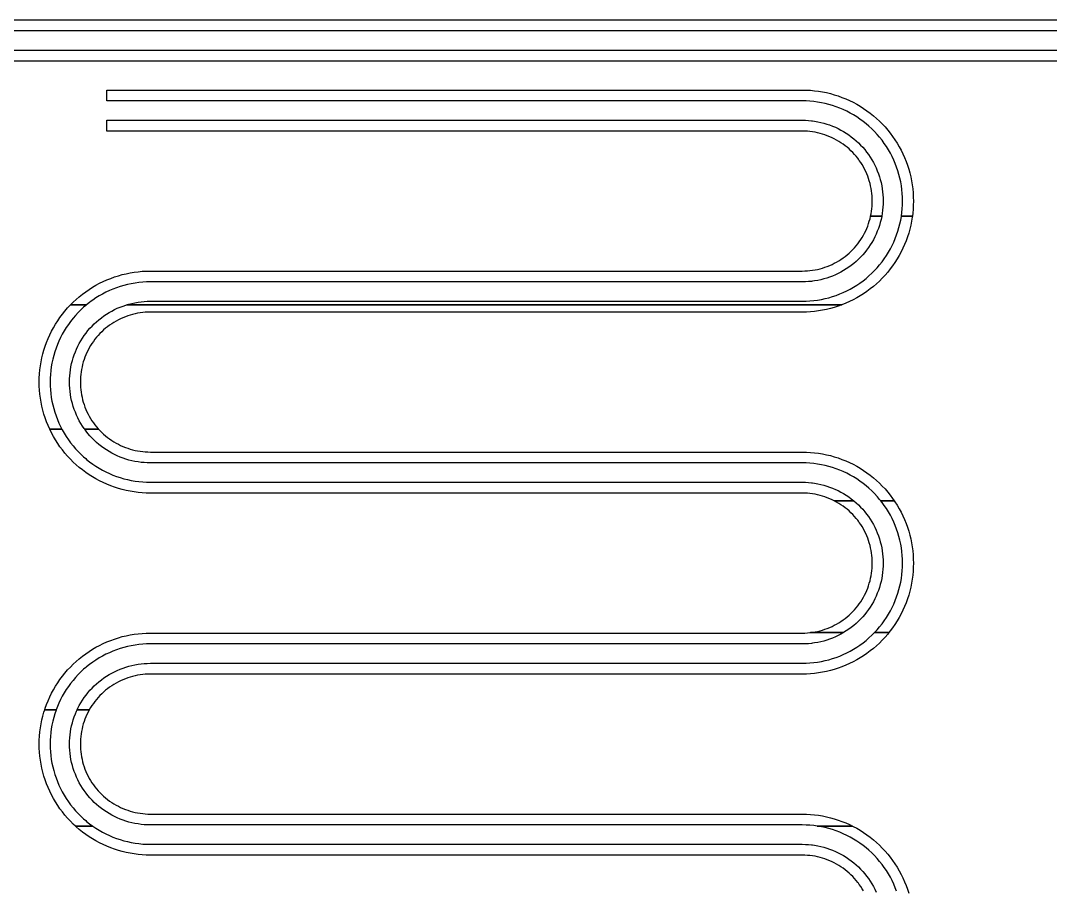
# Model space of a CAD drawing. Extents: x -4550 to 4550, y -4550 to 4550.
# Drawn here: x -602 to -33, y -470 to 11 of the extents above; entities that cross this region are included whole.
import ezdxf

# ---------------------------------------------------------------- set-up
doc = ezdxf.new("R2010")
doc.units = 0
doc.layers.add('L1D0', color=3, linetype='CONTINUOUS')

msp = doc.modelspace()

# ---------------------------------------------------------------- linework, layer by layer
at = {"layer": 'L1D0'}
for points in [[(3100, 5.35), (-3100, 5.35), (-3200, 150), (-3500, 150), (-3500, -150), (-3668.3, -150), (-3668.3, 318.3), (-3200, 318.3), (-3100, 11.35), (3100, 11.35)], [(3100, -11.35), (-3100, -11.35), (-3200, -318.3), (-3668.3, -318.3), (-3668.3, -150), (-3500, -150), (-3200, -150), (-3100, -5.35), (3100, -5.35)], [(-136.295, -469.784), (-137.009, -468.566), (-137.766, -467.374), (-138.566, -466.211), (-139.038, -465.577), (-139.409, -465.078), (-140.292, -463.977), (-141.215, -462.908), (-142.176, -461.874), (-143.174, -460.876), (-144.208, -459.915), (-145.277, -458.992), (-146.378, -458.109), (-147.511, -457.266), (-148.674, -456.466), (-149.866, -455.709), (-151.084, -454.995), (-152.328, -454.327), (-153.595, -453.704), (-154.884, -453.129), (-156.193, -452.6), (-157.521, -452.12), (-158.865, -451.689), (-160.224, -451.307), (-161.596, -450.975), (-162.98, -450.693), (-164.373, -450.462), (-165.773, -450.282), (-167.179, -450.153), (-168.588, -450.076), (-170, -450.05), (-530, -450.05), (-532.241, -450.009), (-534.478, -449.886), (-536.71, -449.682), (-538.933, -449.396), (-541.143, -449.029), (-543.339, -448.582), (-545.517, -448.055), (-547.675, -447.449), (-549.809, -446.764), (-551.916, -446.002), (-553.994, -445.163), (-556.04, -444.249), (-558.052, -443.261), (-560.026, -442.2), (-561.96, -441.068), (-563.851, -439.866), (-565.697, -438.595), (-567.496, -437.258), (-569.244, -435.857), (-570.94, -434.392), (-571.392, -433.972), (-561.844, -433.972), (-560.086, -435.159), (-558.285, -436.277), (-556.442, -437.326), (-554.56, -438.303), (-552.642, -439.207), (-550.691, -440.037), (-548.709, -440.792), (-546.7, -441.47), (-544.667, -442.071), (-542.612, -442.594), (-540.538, -443.038), (-538.449, -443.401), (-536.348, -443.685), (-534.237, -443.888), (-532.12, -444.009), (-530, -444.05), (-170, -444.05), (-168.29, -444.083), (-166.582, -444.181), (-164.879, -444.345), (-164.373, -444.413), (-163.184, -444.573), (-161.499, -444.867), (-159.826, -445.224), (-158.169, -445.646), (-156.528, -446.131), (-154.908, -446.678), (-153.309, -447.287), (-151.735, -447.957), (-150.188, -448.686), (-148.67, -449.474), (-147.183, -450.32), (-145.73, -451.222), (-144.312, -452.179), (-142.932, -453.19), (-141.592, -454.253), (-140.293, -455.366), (-139.038, -456.529), (-137.829, -457.738), (-136.666, -458.993), (-135.553, -460.292), (-134.49, -461.632), (-133.479, -463.012), (-132.522, -464.43), (-131.62, -465.883), (-130.774, -467.37), (-129.986, -468.888), (-129.257, -470.435)], [(-117.908, -469.991), (-118.663, -468.009), (-119.493, -466.058), (-120.397, -464.14), (-121.374, -462.258), (-122.423, -460.415), (-123.541, -458.614), (-124.728, -456.856), (-125.981, -455.145), (-127.298, -453.484), (-128.678, -451.874), (-130.119, -450.319), (-131.619, -448.819), (-133.174, -447.378), (-134.784, -445.998), (-136.445, -444.681), (-138.156, -443.428), (-139.914, -442.241), (-141.715, -441.123), (-143.558, -440.074), (-145.44, -439.097), (-147.358, -438.193), (-149.309, -437.363), (-151.291, -436.608), (-153.3, -435.93), (-155.333, -435.329), (-157.388, -434.806), (-159.462, -434.362), (-161.551, -433.999), (-161.751, -433.972), (-142.288, -433.972), (-141.948, -434.139), (-139.974, -435.2), (-138.04, -436.332), (-136.149, -437.534), (-134.303, -438.805), (-132.504, -440.142), (-130.756, -441.543), (-129.06, -443.008), (-127.419, -444.534), (-125.834, -446.119), (-124.308, -447.76), (-122.843, -449.456), (-121.442, -451.204), (-120.105, -453.003), (-118.834, -454.849), (-117.632, -456.74), (-116.5, -458.674), (-115.439, -460.648), (-114.451, -462.66), (-113.537, -464.706), (-112.698, -466.784), (-111.936, -468.891), (-111.251, -471.025)]]:
    msp.add_lwpolyline(points, dxfattribs=at)
for points in [[(-115.293, -97.104), (-115.015, -95.048), (-114.812, -92.937), (-114.691, -90.82), (-114.65, -88.7), (-114.691, -86.58), (-114.812, -84.463), (-115.015, -82.352), (-115.299, -80.251), (-115.662, -78.162), (-116.106, -76.088), (-116.629, -74.033), (-117.23, -72), (-117.908, -69.991), (-118.663, -68.009), (-119.493, -66.058), (-120.397, -64.14), (-121.374, -62.258), (-122.423, -60.415), (-123.541, -58.614), (-124.728, -56.856), (-125.981, -55.145), (-127.298, -53.484), (-128.678, -51.874), (-130.119, -50.319), (-131.619, -48.819), (-133.174, -47.378), (-134.784, -45.998), (-136.445, -44.681), (-138.156, -43.428), (-139.914, -42.241), (-141.715, -41.123), (-143.558, -40.074), (-145.44, -39.097), (-147.358, -38.193), (-149.309, -37.363), (-151.291, -36.608), (-153.3, -35.93), (-155.333, -35.329), (-157.388, -34.806), (-159.462, -34.362), (-161.551, -33.999), (-163.652, -33.715), (-165.763, -33.512), (-167.88, -33.391), (-170, -33.35), (-554, -33.35), (-554, -27.35), (-170, -27.35), (-167.759, -27.391), (-165.522, -27.514), (-163.29, -27.718), (-161.067, -28.004), (-158.857, -28.371), (-156.661, -28.818), (-154.483, -29.345), (-152.325, -29.951), (-150.191, -30.636), (-148.084, -31.398), (-146.006, -32.237), (-143.96, -33.151), (-141.948, -34.139), (-139.974, -35.2), (-138.04, -36.332), (-136.149, -37.534), (-134.303, -38.805), (-132.504, -40.142), (-130.756, -41.543), (-129.06, -43.008), (-127.419, -44.534), (-125.834, -46.119), (-124.308, -47.76), (-122.843, -49.456), (-121.442, -51.204), (-120.105, -53.003), (-118.834, -54.849), (-117.632, -56.74), (-116.5, -58.674), (-115.439, -60.648), (-114.451, -62.66), (-113.537, -64.706), (-112.698, -66.784), (-111.936, -68.891), (-111.251, -71.025), (-110.645, -73.183), (-110.118, -75.361), (-109.671, -77.557), (-109.304, -79.767), (-109.018, -81.99), (-108.814, -84.222), (-108.691, -86.459), (-108.65, -88.7), (-108.691, -90.941), (-108.814, -93.178), (-109.018, -95.41), (-109.236, -97.104)], [(-132.275, -97.104), (-131.993, -95.72), (-131.762, -94.327), (-131.582, -92.927), (-131.453, -91.521), (-131.376, -90.112), (-131.35, -88.7), (-131.376, -87.288), (-131.453, -85.879), (-131.582, -84.473), (-131.762, -83.073), (-131.993, -81.68), (-132.275, -80.296), (-132.607, -78.924), (-132.989, -77.565), (-133.42, -76.221), (-133.9, -74.893), (-134.429, -73.584), (-135.004, -72.295), (-135.627, -71.028), (-136.295, -69.784), (-137.009, -68.566), (-137.766, -67.374), (-138.566, -66.211), (-139.038, -65.577), (-139.409, -65.078), (-140.292, -63.977), (-141.215, -62.908), (-142.176, -61.874), (-143.174, -60.876), (-144.208, -59.915), (-145.277, -58.992), (-146.378, -58.109), (-147.511, -57.266), (-148.674, -56.466), (-149.866, -55.709), (-151.084, -54.995), (-152.328, -54.327), (-153.595, -53.704), (-154.884, -53.129), (-156.193, -52.6), (-157.521, -52.12), (-158.865, -51.689), (-160.224, -51.307), (-161.596, -50.975), (-162.98, -50.693), (-164.373, -50.462), (-165.773, -50.282), (-167.179, -50.153), (-168.588, -50.076), (-170, -50.05), (-554, -50.05), (-554, -44.05), (-170, -44.05), (-168.29, -44.083), (-166.582, -44.181), (-164.879, -44.345), (-164.373, -44.413), (-163.184, -44.573), (-161.499, -44.867), (-159.826, -45.224), (-158.169, -45.646), (-156.528, -46.131), (-154.908, -46.678), (-153.309, -47.287), (-151.735, -47.957), (-150.188, -48.686), (-148.67, -49.474), (-147.183, -50.32), (-145.73, -51.222), (-144.312, -52.179), (-142.932, -53.19), (-141.592, -54.253), (-140.293, -55.366), (-139.038, -56.529), (-137.829, -57.738), (-136.666, -58.993), (-135.553, -60.292), (-134.49, -61.632), (-133.479, -63.012), (-132.522, -64.43), (-131.62, -65.883), (-130.774, -67.37), (-129.986, -68.888), (-129.257, -70.435), (-128.587, -72.009), (-127.978, -73.608), (-127.431, -75.228), (-126.946, -76.869), (-126.524, -78.526), (-126.167, -80.199), (-125.873, -81.884), (-125.645, -83.579), (-125.481, -85.282), (-125.383, -86.99), (-125.35, -88.7), (-125.383, -90.41), (-125.481, -92.118), (-125.645, -93.821), (-125.873, -95.516), (-126.15, -97.104)], [(-574.049, -146.002), (-572.581, -144.534), (-570.94, -143.008), (-569.244, -141.543), (-567.496, -140.142), (-565.697, -138.805), (-563.851, -137.534), (-561.96, -136.332), (-560.026, -135.2), (-558.052, -134.139), (-556.04, -133.151), (-553.994, -132.237), (-551.916, -131.398), (-549.809, -130.636), (-547.675, -129.951), (-545.517, -129.345), (-543.339, -128.818), (-541.143, -128.371), (-538.933, -128.004), (-536.71, -127.718), (-534.478, -127.514), (-532.241, -127.391), (-530, -127.35), (-170, -127.35), (-168.588, -127.324), (-167.179, -127.247), (-165.773, -127.118), (-164.373, -126.938), (-162.98, -126.707), (-161.596, -126.425), (-160.224, -126.093), (-158.865, -125.711), (-157.521, -125.28), (-156.193, -124.8), (-154.884, -124.271), (-153.595, -123.696), (-152.328, -123.073), (-151.084, -122.405), (-149.866, -121.691), (-148.674, -120.934), (-147.511, -120.134), (-146.378, -119.291), (-145.277, -118.408), (-144.208, -117.485), (-143.174, -116.524), (-142.176, -115.526), (-141.215, -114.492), (-140.292, -113.423), (-139.409, -112.322), (-139.038, -111.823), (-138.566, -111.189), (-137.766, -110.026), (-137.009, -108.834), (-136.295, -107.616), (-135.627, -106.372), (-135.004, -105.105), (-134.429, -103.816), (-133.9, -102.507), (-133.42, -101.179), (-132.989, -99.835), (-132.607, -98.476), (-132.275, -97.104), (-126.15, -97.104), (-126.167, -97.201), (-126.524, -98.874), (-126.946, -100.531), (-127.431, -102.172), (-127.978, -103.792), (-128.587, -105.391), (-129.257, -106.965), (-129.986, -108.512), (-130.774, -110.03), (-131.62, -111.517), (-132.522, -112.97), (-133.479, -114.388), (-134.49, -115.768), (-135.553, -117.108), (-136.666, -118.407), (-137.829, -119.662), (-139.038, -120.871), (-140.293, -122.034), (-141.592, -123.147), (-142.932, -124.21), (-144.312, -125.221), (-145.73, -126.178), (-147.183, -127.08), (-148.67, -127.926), (-150.188, -128.714), (-151.735, -129.443), (-153.309, -130.113), (-154.908, -130.722), (-156.528, -131.269), (-158.169, -131.754), (-159.826, -132.176), (-161.499, -132.533), (-163.184, -132.827), (-164.373, -132.987), (-164.879, -133.055), (-166.582, -133.219), (-168.29, -133.317), (-170, -133.35), (-530, -133.35), (-532.12, -133.391), (-534.237, -133.512), (-536.348, -133.715), (-538.449, -133.999), (-540.538, -134.362), (-542.612, -134.806), (-544.667, -135.329), (-546.7, -135.93), (-548.709, -136.608), (-550.691, -137.363), (-552.642, -138.193), (-554.56, -139.097), (-556.442, -140.074), (-558.285, -141.123), (-560.086, -142.241), (-561.844, -143.428), (-562.738, -144.083), (-563.555, -144.681), (-565.216, -145.998), (-565.221, -146.002)], [(-543.036, -146.002), (-541.831, -145.646), (-540.174, -145.224), (-538.501, -144.867), (-536.816, -144.573), (-535.121, -144.345), (-533.418, -144.181), (-531.71, -144.083), (-530, -144.05), (-170, -144.05), (-167.88, -144.009), (-165.763, -143.888), (-163.652, -143.685), (-161.551, -143.401), (-159.462, -143.038), (-157.388, -142.594), (-155.333, -142.071), (-153.3, -141.47), (-151.291, -140.792), (-149.309, -140.037), (-147.358, -139.207), (-145.44, -138.303), (-143.558, -137.326), (-141.715, -136.277), (-139.914, -135.159), (-138.156, -133.972), (-136.445, -132.719), (-134.784, -131.402), (-133.174, -130.022), (-131.619, -128.581), (-130.119, -127.081), (-128.678, -125.526), (-127.298, -123.916), (-125.981, -122.255), (-124.728, -120.544), (-123.541, -118.786), (-122.423, -116.985), (-121.374, -115.142), (-120.397, -113.26), (-119.493, -111.342), (-118.663, -109.391), (-117.908, -107.409), (-117.23, -105.4), (-116.629, -103.367), (-116.106, -101.312), (-115.662, -99.238), (-115.299, -97.149), (-115.293, -97.104), (-109.236, -97.104), (-109.304, -97.633), (-109.671, -99.843), (-110.118, -102.039), (-110.645, -104.217), (-111.251, -106.375), (-111.936, -108.509), (-112.698, -110.616), (-113.537, -112.694), (-114.451, -114.74), (-115.439, -116.752), (-116.5, -118.726), (-117.632, -120.66), (-118.834, -122.551), (-120.105, -124.397), (-121.442, -126.196), (-122.843, -127.944), (-124.308, -129.64), (-125.834, -131.281), (-127.419, -132.866), (-129.06, -134.392), (-130.756, -135.857), (-132.504, -137.258), (-134.303, -138.595), (-136.149, -139.866), (-138.04, -141.068), (-139.974, -142.2), (-141.948, -143.261), (-143.96, -144.249), (-146.006, -145.163), (-148.084, -146.002)], [(-585.549, -214.74), (-586.463, -212.694), (-587.302, -210.616), (-588.064, -208.509), (-588.749, -206.375), (-589.355, -204.217), (-589.882, -202.039), (-590.329, -199.843), (-590.696, -197.633), (-590.982, -195.41), (-591.186, -193.178), (-591.309, -190.941), (-591.35, -188.7), (-591.309, -186.459), (-591.186, -184.222), (-590.982, -181.99), (-590.696, -179.767), (-590.329, -177.557), (-589.882, -175.361), (-589.355, -173.183), (-588.749, -171.025), (-588.064, -168.891), (-587.302, -166.784), (-586.463, -164.706), (-585.549, -162.66), (-584.561, -160.648), (-583.5, -158.674), (-582.368, -156.74), (-581.166, -154.849), (-579.895, -153.003), (-578.558, -151.204), (-577.157, -149.456), (-575.692, -147.76), (-574.166, -146.119), (-574.049, -146.002), (-565.221, -146.002), (-565.697, -146.41), (-566.826, -147.378), (-568.381, -148.819), (-569.881, -150.319), (-571.322, -151.874), (-572.702, -153.484), (-574.019, -155.145), (-575.272, -156.856), (-576.459, -158.614), (-577.577, -160.415), (-578.626, -162.258), (-579.603, -164.14), (-580.507, -166.058), (-581.337, -168.009), (-582.092, -169.991), (-582.77, -172), (-583.371, -174.033), (-583.894, -176.088), (-584.338, -178.162), (-584.701, -180.251), (-584.985, -182.352), (-585.188, -184.463), (-585.309, -186.58), (-585.35, -188.7), (-585.309, -190.82), (-585.188, -192.937), (-584.985, -195.048), (-584.701, -197.149), (-584.338, -199.238), (-583.894, -201.312), (-583.371, -203.367), (-582.77, -205.4), (-582.092, -207.409), (-581.337, -209.391), (-580.507, -211.342), (-579.603, -213.26), (-578.835, -214.74)], [(-566.263, -214.74), (-566.521, -214.388), (-567.478, -212.97), (-568.38, -211.517), (-569.226, -210.03), (-570.014, -208.512), (-570.743, -206.965), (-571.413, -205.391), (-572.022, -203.792), (-572.569, -202.172), (-573.054, -200.531), (-573.476, -198.874), (-573.833, -197.201), (-574.127, -195.516), (-574.355, -193.821), (-574.519, -192.118), (-574.617, -190.41), (-574.65, -188.7), (-574.617, -186.99), (-574.519, -185.282), (-574.355, -183.579), (-574.127, -181.884), (-573.833, -180.199), (-573.476, -178.526), (-573.054, -176.869), (-572.569, -175.228), (-572.022, -173.608), (-571.413, -172.009), (-570.743, -170.435), (-570.014, -168.888), (-569.226, -167.37), (-568.38, -165.883), (-567.478, -164.43), (-566.521, -163.012), (-565.51, -161.632), (-564.447, -160.292), (-563.334, -158.993), (-562.171, -157.738), (-560.962, -156.529), (-559.707, -155.366), (-558.408, -154.253), (-557.068, -153.19), (-555.688, -152.179), (-554.27, -151.222), (-552.817, -150.32), (-551.33, -149.474), (-549.812, -148.686), (-548.265, -147.957), (-546.691, -147.287), (-545.092, -146.678), (-543.472, -146.131), (-543.036, -146.002), (-148.084, -146.002), (-150.191, -146.764), (-152.325, -147.449), (-154.483, -148.055), (-156.661, -148.582), (-158.857, -149.029), (-161.067, -149.396), (-163.29, -149.682), (-165.522, -149.886), (-167.759, -150.009), (-170, -150.05), (-530, -150.05), (-531.412, -150.076), (-532.821, -150.153), (-534.227, -150.282), (-535.627, -150.462), (-537.02, -150.693), (-538.404, -150.975), (-539.776, -151.307), (-541.135, -151.689), (-542.479, -152.12), (-543.807, -152.6), (-545.116, -153.129), (-546.405, -153.704), (-547.672, -154.327), (-548.916, -154.995), (-550.134, -155.709), (-551.326, -156.466), (-552.489, -157.266), (-553.622, -158.109), (-554.723, -158.992), (-555.792, -159.915), (-556.826, -160.876), (-557.824, -161.874), (-558.785, -162.908), (-559.708, -163.977), (-560.591, -165.078), (-561.434, -166.211), (-562.234, -167.374), (-562.991, -168.566), (-563.705, -169.784), (-564.373, -171.028), (-564.996, -172.295), (-565.571, -173.584), (-566.1, -174.893), (-566.58, -176.221), (-567.011, -177.565), (-567.393, -178.924), (-567.725, -180.296), (-568.007, -181.68), (-568.238, -183.073), (-568.418, -184.473), (-568.547, -185.879), (-568.624, -187.288), (-568.65, -188.7), (-568.624, -190.112), (-568.547, -191.521), (-568.418, -192.927), (-568.238, -194.327), (-568.007, -195.72), (-567.725, -197.104), (-567.393, -198.476), (-567.011, -199.835), (-566.58, -201.179), (-566.1, -202.507), (-565.571, -203.816), (-564.996, -205.105), (-564.373, -206.372), (-563.705, -207.616), (-562.991, -208.834), (-562.234, -210.026), (-561.434, -211.189), (-560.591, -212.322), (-559.708, -213.423), (-558.785, -214.492), (-558.555, -214.74)], [(-152.478, -254.253), (-153.595, -253.704), (-154.884, -253.129), (-156.193, -252.6), (-157.521, -252.12), (-158.865, -251.689), (-160.224, -251.307), (-161.596, -250.975), (-162.98, -250.693), (-164.373, -250.462), (-165.773, -250.282), (-167.179, -250.153), (-168.588, -250.076), (-170, -250.05), (-530, -250.05), (-532.241, -250.009), (-534.478, -249.886), (-536.71, -249.682), (-538.933, -249.396), (-541.143, -249.029), (-543.339, -248.582), (-545.517, -248.055), (-547.675, -247.449), (-549.809, -246.764), (-551.916, -246.002), (-553.994, -245.163), (-556.04, -244.249), (-558.052, -243.261), (-560.026, -242.2), (-561.96, -241.068), (-563.851, -239.866), (-565.697, -238.595), (-567.496, -237.258), (-569.244, -235.857), (-570.94, -234.392), (-572.581, -232.866), (-574.166, -231.281), (-575.692, -229.64), (-577.157, -227.944), (-578.558, -226.196), (-579.895, -224.397), (-581.166, -222.551), (-582.368, -220.66), (-583.5, -218.726), (-584.561, -216.752), (-585.549, -214.74), (-578.835, -214.74), (-578.626, -215.142), (-577.577, -216.985), (-576.459, -218.786), (-575.272, -220.544), (-574.019, -222.255), (-572.702, -223.916), (-571.322, -225.526), (-569.881, -227.081), (-568.381, -228.581), (-566.826, -230.022), (-565.697, -230.99), (-565.216, -231.402), (-563.555, -232.719), (-561.844, -233.972), (-560.086, -235.159), (-558.285, -236.277), (-556.442, -237.326), (-554.56, -238.303), (-552.642, -239.207), (-550.691, -240.037), (-548.709, -240.792), (-546.7, -241.47), (-544.667, -242.071), (-542.612, -242.594), (-540.538, -243.038), (-538.449, -243.401), (-536.348, -243.685), (-534.237, -243.888), (-532.12, -244.009), (-530, -244.05), (-170, -244.05), (-168.29, -244.083), (-166.582, -244.181), (-164.879, -244.345), (-164.373, -244.413), (-163.184, -244.573), (-161.499, -244.867), (-159.826, -245.224), (-158.169, -245.646), (-156.528, -246.131), (-154.908, -246.678), (-153.309, -247.287), (-151.735, -247.957), (-150.188, -248.686), (-148.67, -249.474), (-147.183, -250.32), (-145.73, -251.222), (-144.312, -252.179), (-142.932, -253.19), (-141.592, -254.253)], [(-126.688, -254.253), (-127.298, -253.484), (-128.417, -252.179), (-128.678, -251.874), (-130.119, -250.319), (-131.619, -248.819), (-133.174, -247.378), (-134.784, -245.998), (-136.445, -244.681), (-138.156, -243.428), (-139.914, -242.241), (-141.715, -241.123), (-143.558, -240.074), (-145.44, -239.097), (-147.358, -238.193), (-149.309, -237.363), (-151.291, -236.608), (-153.3, -235.93), (-155.333, -235.329), (-157.388, -234.806), (-159.462, -234.362), (-161.551, -233.999), (-163.652, -233.715), (-165.763, -233.512), (-167.88, -233.391), (-170, -233.35), (-530, -233.35), (-531.71, -233.317), (-533.418, -233.219), (-535.121, -233.055), (-536.816, -232.827), (-538.501, -232.533), (-540.174, -232.176), (-541.831, -231.754), (-543.472, -231.269), (-545.092, -230.722), (-546.691, -230.113), (-548.265, -229.443), (-549.812, -228.714), (-551.33, -227.926), (-552.817, -227.08), (-554.27, -226.178), (-555.688, -225.221), (-557.068, -224.21), (-558.408, -223.147), (-559.707, -222.034), (-560.962, -220.871), (-562.171, -219.662), (-563.334, -218.407), (-564.447, -217.108), (-565.51, -215.768), (-566.263, -214.74), (-558.555, -214.74), (-557.824, -215.526), (-556.826, -216.524), (-555.792, -217.485), (-554.723, -218.408), (-553.622, -219.291), (-552.489, -220.134), (-551.326, -220.934), (-550.134, -221.691), (-548.916, -222.405), (-547.672, -223.073), (-546.405, -223.696), (-545.116, -224.271), (-543.807, -224.8), (-542.479, -225.28), (-541.135, -225.711), (-539.776, -226.093), (-538.404, -226.425), (-537.02, -226.707), (-535.627, -226.938), (-534.227, -227.118), (-532.821, -227.247), (-531.412, -227.324), (-530, -227.35), (-170, -227.35), (-167.759, -227.391), (-165.522, -227.514), (-163.29, -227.718), (-161.067, -228.004), (-158.857, -228.371), (-156.661, -228.818), (-154.483, -229.345), (-152.325, -229.951), (-150.191, -230.636), (-148.084, -231.398), (-146.006, -232.237), (-143.96, -233.151), (-141.948, -234.139), (-139.974, -235.2), (-138.04, -236.332), (-136.149, -237.534), (-134.303, -238.805), (-132.504, -240.142), (-130.756, -241.543), (-129.06, -243.008), (-127.419, -244.534), (-125.834, -246.119), (-124.308, -247.76), (-122.843, -249.456), (-121.442, -251.204), (-120.105, -253.003), (-119.244, -254.253)], [(-165.485, -327.081), (-164.373, -326.938), (-162.98, -326.707), (-161.596, -326.425), (-160.224, -326.093), (-158.865, -325.711), (-157.521, -325.28), (-156.193, -324.8), (-154.884, -324.271), (-153.595, -323.696), (-152.328, -323.073), (-151.084, -322.405), (-149.866, -321.691), (-148.674, -320.934), (-147.511, -320.134), (-146.378, -319.291), (-145.277, -318.408), (-144.208, -317.485), (-143.174, -316.524), (-142.176, -315.526), (-141.215, -314.492), (-140.292, -313.423), (-139.409, -312.322), (-139.038, -311.823), (-138.566, -311.189), (-137.766, -310.026), (-137.009, -308.834), (-136.295, -307.616), (-135.627, -306.372), (-135.004, -305.105), (-134.429, -303.816), (-133.9, -302.507), (-133.42, -301.179), (-132.989, -299.835), (-132.607, -298.476), (-132.275, -297.104), (-131.993, -295.72), (-131.762, -294.327), (-131.582, -292.927), (-131.453, -291.521), (-131.376, -290.112), (-131.35, -288.7), (-131.376, -287.288), (-131.453, -285.879), (-131.582, -284.473), (-131.762, -283.073), (-131.993, -281.68), (-132.275, -280.296), (-132.607, -278.924), (-132.989, -277.565), (-133.42, -276.221), (-133.9, -274.893), (-134.429, -273.584), (-135.004, -272.295), (-135.627, -271.028), (-136.295, -269.784), (-137.009, -268.566), (-137.766, -267.374), (-138.566, -266.211), (-139.038, -265.577), (-139.409, -265.078), (-140.292, -263.977), (-141.215, -262.908), (-142.176, -261.874), (-143.174, -260.876), (-144.208, -259.915), (-145.277, -258.992), (-146.378, -258.109), (-147.511, -257.266), (-148.674, -256.466), (-149.866, -255.709), (-151.084, -254.995), (-152.328, -254.327), (-152.478, -254.253), (-141.592, -254.253), (-140.293, -255.366), (-139.038, -256.529), (-137.829, -257.738), (-136.666, -258.993), (-135.553, -260.292), (-134.49, -261.632), (-133.479, -263.012), (-132.522, -264.43), (-131.62, -265.883), (-130.774, -267.37), (-129.986, -268.888), (-129.257, -270.435), (-128.587, -272.009), (-127.978, -273.608), (-127.431, -275.228), (-126.946, -276.869), (-126.524, -278.526), (-126.167, -280.199), (-125.873, -281.884), (-125.645, -283.579), (-125.481, -285.282), (-125.383, -286.99), (-125.35, -288.7), (-125.383, -290.41), (-125.481, -292.118), (-125.645, -293.821), (-125.873, -295.516), (-126.167, -297.201), (-126.524, -298.874), (-126.946, -300.531), (-127.431, -302.172), (-127.978, -303.792), (-128.587, -305.391), (-129.257, -306.965), (-129.986, -308.512), (-130.774, -310.03), (-131.62, -311.517), (-132.522, -312.97), (-133.479, -314.388), (-134.49, -315.768), (-135.553, -317.108), (-136.666, -318.407), (-137.829, -319.662), (-139.038, -320.871), (-140.293, -322.034), (-141.592, -323.147), (-142.932, -324.21), (-144.312, -325.221), (-145.73, -326.178), (-147.183, -327.08), (-147.185, -327.081)], [(-130.119, -327.081), (-128.678, -325.526), (-127.298, -323.916), (-125.981, -322.255), (-124.728, -320.544), (-123.541, -318.786), (-122.423, -316.985), (-121.374, -315.142), (-120.397, -313.26), (-119.493, -311.342), (-118.663, -309.391), (-117.908, -307.409), (-117.23, -305.4), (-116.629, -303.367), (-116.106, -301.312), (-115.662, -299.238), (-115.299, -297.149), (-115.015, -295.048), (-114.812, -292.937), (-114.691, -290.82), (-114.65, -288.7), (-114.691, -286.58), (-114.812, -284.463), (-115.015, -282.352), (-115.299, -280.251), (-115.662, -278.162), (-116.106, -276.088), (-116.629, -274.033), (-117.23, -272), (-117.908, -269.991), (-118.663, -268.009), (-119.493, -266.058), (-120.397, -264.14), (-121.374, -262.258), (-122.423, -260.415), (-123.541, -258.614), (-124.728, -256.856), (-125.981, -255.145), (-126.688, -254.253), (-119.244, -254.253), (-118.834, -254.849), (-117.632, -256.74), (-116.5, -258.674), (-115.439, -260.648), (-114.451, -262.66), (-113.537, -264.706), (-112.698, -266.784), (-111.936, -268.891), (-111.251, -271.025), (-110.645, -273.183), (-110.118, -275.361), (-109.671, -277.557), (-109.304, -279.767), (-109.018, -281.99), (-108.814, -284.222), (-108.691, -286.459), (-108.65, -288.7), (-108.691, -290.941), (-108.814, -293.178), (-109.018, -295.41), (-109.304, -297.633), (-109.671, -299.843), (-110.118, -302.039), (-110.645, -304.217), (-111.251, -306.375), (-111.936, -308.509), (-112.698, -310.616), (-113.537, -312.694), (-114.451, -314.74), (-115.439, -316.752), (-116.5, -318.726), (-117.632, -320.66), (-118.834, -322.551), (-120.105, -324.397), (-121.442, -326.196), (-122.151, -327.081)], [(-588.351, -369.784), (-588.064, -368.891), (-587.302, -366.784), (-586.463, -364.706), (-585.549, -362.66), (-584.561, -360.648), (-583.5, -358.674), (-582.368, -356.74), (-581.166, -354.849), (-579.895, -353.003), (-578.558, -351.204), (-577.157, -349.456), (-575.692, -347.76), (-574.166, -346.119), (-572.581, -344.534), (-570.94, -343.008), (-569.244, -341.543), (-567.496, -340.142), (-565.697, -338.805), (-563.851, -337.534), (-561.96, -336.332), (-560.026, -335.2), (-558.052, -334.139), (-556.04, -333.151), (-553.994, -332.237), (-551.916, -331.398), (-549.809, -330.636), (-547.675, -329.951), (-545.517, -329.345), (-543.339, -328.818), (-541.143, -328.371), (-538.933, -328.004), (-536.71, -327.718), (-534.478, -327.514), (-532.241, -327.391), (-530, -327.35), (-170, -327.35), (-168.588, -327.324), (-167.179, -327.247), (-165.773, -327.118), (-165.485, -327.081), (-147.185, -327.081), (-148.67, -327.926), (-150.188, -328.714), (-151.735, -329.443), (-153.309, -330.113), (-154.908, -330.722), (-156.528, -331.269), (-158.169, -331.754), (-159.826, -332.176), (-161.499, -332.533), (-163.184, -332.827), (-164.373, -332.987), (-164.879, -333.055), (-166.582, -333.219), (-168.29, -333.317), (-170, -333.35), (-530, -333.35), (-532.12, -333.391), (-534.237, -333.512), (-536.348, -333.715), (-538.449, -333.999), (-540.538, -334.362), (-542.612, -334.806), (-544.667, -335.329), (-546.7, -335.93), (-548.709, -336.608), (-550.691, -337.363), (-552.642, -338.193), (-554.56, -339.097), (-556.442, -340.074), (-558.285, -341.123), (-560.086, -342.241), (-561.844, -343.428), (-563.555, -344.681), (-565.216, -345.998), (-565.697, -346.41), (-566.826, -347.378), (-568.381, -348.819), (-569.881, -350.319), (-571.322, -351.874), (-572.702, -353.484), (-574.019, -355.145), (-575.272, -356.856), (-576.459, -358.614), (-577.577, -360.415), (-578.626, -362.258), (-579.603, -364.14), (-580.507, -366.058), (-581.337, -368.009), (-581.672, -368.888), (-582.013, -369.784)], [(-570.436, -369.784), (-570.014, -368.888), (-569.226, -367.37), (-568.38, -365.883), (-567.478, -364.43), (-566.521, -363.012), (-565.51, -361.632), (-564.447, -360.292), (-563.334, -358.993), (-562.171, -357.738), (-560.962, -356.529), (-559.707, -355.366), (-558.408, -354.253), (-557.068, -353.19), (-555.688, -352.179), (-554.27, -351.222), (-552.817, -350.32), (-551.33, -349.474), (-549.812, -348.686), (-548.265, -347.957), (-546.691, -347.287), (-545.092, -346.678), (-543.472, -346.131), (-541.831, -345.646), (-540.174, -345.224), (-538.501, -344.867), (-536.816, -344.573), (-535.121, -344.345), (-533.418, -344.181), (-531.71, -344.083), (-530, -344.05), (-170, -344.05), (-167.88, -344.009), (-165.763, -343.888), (-163.652, -343.685), (-161.551, -343.401), (-159.462, -343.038), (-157.388, -342.594), (-155.333, -342.071), (-153.3, -341.47), (-151.291, -340.792), (-149.309, -340.037), (-147.358, -339.207), (-145.44, -338.303), (-143.558, -337.326), (-141.715, -336.277), (-139.914, -335.159), (-138.156, -333.972), (-136.445, -332.719), (-134.784, -331.402), (-133.174, -330.022), (-131.619, -328.581), (-130.119, -327.081), (-122.151, -327.081), (-122.843, -327.944), (-124.308, -329.64), (-125.834, -331.281), (-127.419, -332.866), (-129.06, -334.392), (-130.756, -335.857), (-132.504, -337.258), (-134.303, -338.595), (-136.149, -339.866), (-138.04, -341.068), (-139.974, -342.2), (-141.948, -343.261), (-143.96, -344.249), (-146.006, -345.163), (-148.084, -346.002), (-150.191, -346.764), (-152.325, -347.449), (-154.483, -348.055), (-156.661, -348.582), (-158.857, -349.029), (-161.067, -349.396), (-163.29, -349.682), (-165.522, -349.886), (-167.759, -350.009), (-170, -350.05), (-530, -350.05), (-531.412, -350.076), (-532.821, -350.153), (-534.227, -350.282), (-535.627, -350.462), (-537.02, -350.693), (-538.404, -350.975), (-539.776, -351.307), (-541.135, -351.689), (-542.479, -352.12), (-543.807, -352.6), (-545.116, -353.129), (-546.405, -353.704), (-547.672, -354.327), (-548.916, -354.995), (-550.134, -355.709), (-551.326, -356.466), (-552.489, -357.266), (-553.622, -358.109), (-554.723, -358.992), (-555.792, -359.915), (-556.826, -360.876), (-557.824, -361.874), (-558.785, -362.908), (-559.708, -363.977), (-560.591, -365.078), (-561.434, -366.211), (-562.234, -367.374), (-562.991, -368.566), (-563.705, -369.784)], [(-571.392, -433.972), (-572.581, -432.866), (-574.166, -431.281), (-575.692, -429.64), (-577.157, -427.944), (-578.558, -426.196), (-579.895, -424.397), (-581.166, -422.551), (-582.368, -420.66), (-583.5, -418.726), (-584.561, -416.752), (-585.549, -414.74), (-586.463, -412.694), (-587.302, -410.616), (-588.064, -408.509), (-588.749, -406.375), (-589.355, -404.217), (-589.882, -402.039), (-590.329, -399.843), (-590.696, -397.633), (-590.982, -395.41), (-591.186, -393.178), (-591.309, -390.941), (-591.35, -388.7), (-591.309, -386.459), (-591.186, -384.222), (-590.982, -381.99), (-590.696, -379.767), (-590.329, -377.557), (-589.882, -375.361), (-589.355, -373.183), (-588.749, -371.025), (-588.351, -369.784), (-582.013, -369.784), (-582.092, -369.991), (-582.77, -372), (-583.371, -374.033), (-583.894, -376.088), (-584.338, -378.162), (-584.701, -380.251), (-584.985, -382.352), (-585.188, -384.463), (-585.309, -386.58), (-585.35, -388.7), (-585.309, -390.82), (-585.188, -392.937), (-584.985, -395.048), (-584.701, -397.149), (-584.338, -399.238), (-583.894, -401.312), (-583.371, -403.367), (-582.77, -405.4), (-582.092, -407.409), (-581.337, -409.391), (-580.507, -411.342), (-579.603, -413.26), (-578.626, -415.142), (-577.577, -416.985), (-576.459, -418.786), (-575.272, -420.544), (-574.019, -422.255), (-572.702, -423.916), (-571.322, -425.526), (-569.881, -427.081), (-568.381, -428.581), (-566.826, -430.022), (-565.697, -430.99), (-565.216, -431.402), (-563.555, -432.719), (-561.844, -433.972)], [(-161.751, -433.972), (-163.652, -433.715), (-165.763, -433.512), (-167.88, -433.391), (-170, -433.35), (-530, -433.35), (-531.71, -433.317), (-533.418, -433.219), (-535.121, -433.055), (-536.816, -432.827), (-538.501, -432.533), (-540.174, -432.176), (-541.831, -431.754), (-543.472, -431.269), (-545.092, -430.722), (-546.691, -430.113), (-548.265, -429.443), (-549.812, -428.714), (-551.33, -427.926), (-552.817, -427.08), (-554.27, -426.178), (-555.688, -425.221), (-557.068, -424.21), (-558.408, -423.147), (-559.707, -422.034), (-560.962, -420.871), (-562.171, -419.662), (-563.334, -418.407), (-564.447, -417.108), (-565.51, -415.768), (-566.521, -414.388), (-567.478, -412.97), (-568.38, -411.517), (-569.226, -410.03), (-570.014, -408.512), (-570.743, -406.965), (-571.413, -405.391), (-572.022, -403.792), (-572.569, -402.172), (-573.054, -400.531), (-573.476, -398.874), (-573.833, -397.201), (-574.127, -395.516), (-574.355, -393.821), (-574.519, -392.118), (-574.617, -390.41), (-574.65, -388.7), (-574.617, -386.99), (-574.519, -385.282), (-574.355, -383.579), (-574.127, -381.884), (-573.833, -380.199), (-573.476, -378.526), (-573.054, -376.869), (-572.569, -375.228), (-572.022, -373.608), (-571.413, -372.009), (-570.743, -370.435), (-570.436, -369.784), (-563.705, -369.784), (-564.373, -371.028), (-564.996, -372.295), (-565.571, -373.584), (-566.1, -374.893), (-566.58, -376.221), (-567.011, -377.565), (-567.393, -378.924), (-567.725, -380.296), (-568.007, -381.68), (-568.238, -383.073), (-568.418, -384.473), (-568.547, -385.879), (-568.624, -387.288), (-568.65, -388.7), (-568.624, -390.112), (-568.547, -391.521), (-568.418, -392.927), (-568.238, -394.327), (-568.007, -395.72), (-567.725, -397.104), (-567.393, -398.476), (-567.011, -399.835), (-566.58, -401.179), (-566.1, -402.507), (-565.571, -403.816), (-564.996, -405.105), (-564.373, -406.372), (-563.705, -407.616), (-562.991, -408.834), (-562.234, -410.026), (-561.434, -411.189), (-560.591, -412.322), (-559.708, -413.423), (-558.785, -414.492), (-557.824, -415.526), (-556.826, -416.524), (-555.792, -417.485), (-554.723, -418.408), (-553.622, -419.291), (-552.489, -420.134), (-551.326, -420.934), (-550.134, -421.691), (-548.916, -422.405), (-547.672, -423.073), (-546.405, -423.696), (-545.116, -424.271), (-543.807, -424.8), (-542.479, -425.28), (-541.135, -425.711), (-539.776, -426.093), (-538.404, -426.425), (-537.02, -426.707), (-535.627, -426.938), (-534.227, -427.118), (-532.821, -427.247), (-531.412, -427.324), (-530, -427.35), (-170, -427.35), (-167.759, -427.391), (-165.522, -427.514), (-163.29, -427.718), (-161.067, -428.004), (-158.857, -428.371), (-156.661, -428.818), (-154.483, -429.345), (-152.325, -429.951), (-150.191, -430.636), (-148.084, -431.398), (-146.006, -432.237), (-143.96, -433.151), (-142.288, -433.972)]]:
    msp.add_lwpolyline(points, close=True, dxfattribs=at)

doc.saveas('drawing.dxf')
